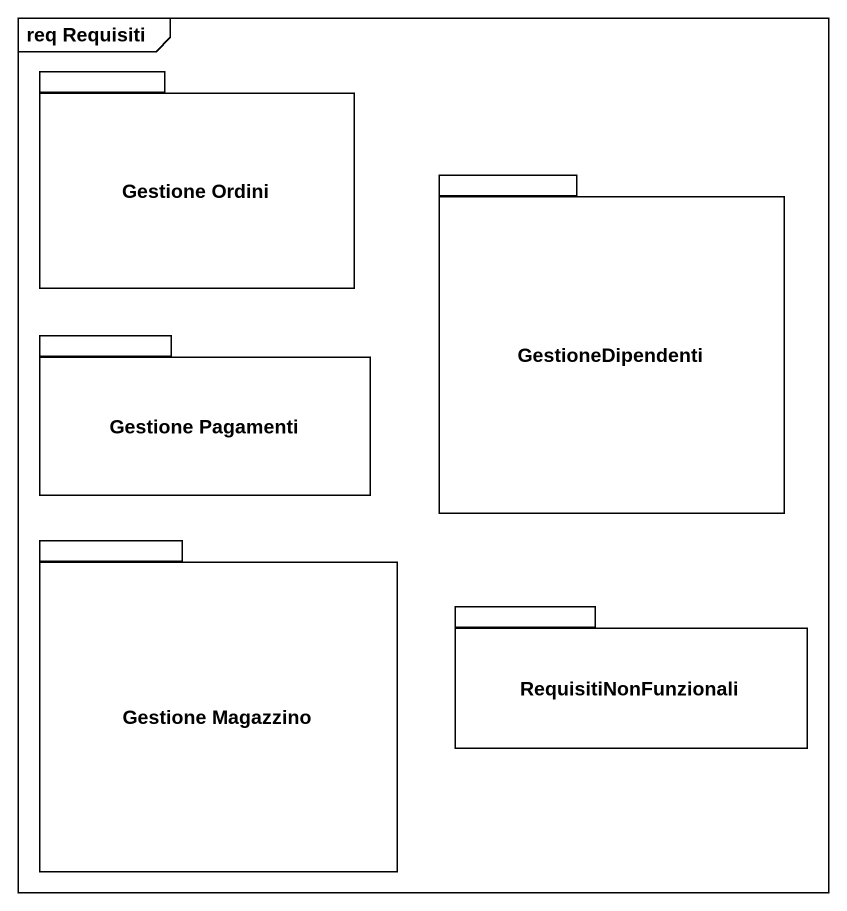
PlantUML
@startuml
mainframe req Requisiti
package "Gestione Ordini" as Gestione_Ordini {
}
package GestioneDipendenti {
}
package "Gestione Pagamenti" as Gestione_Pagamenti {
}
package "Gestione Magazzino" as Gestione_Magazzino {
}
package RequisitiNonFunzionali {
}
@enduml
